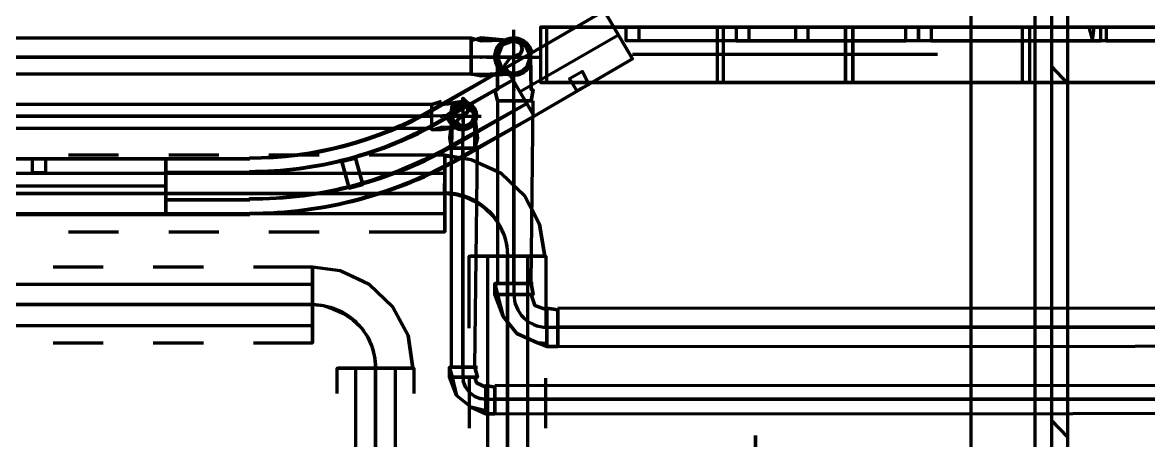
# Model space of a CAD drawing. Extents: x 0 to 1153, y 0 to 816.
# Drawn here: x 475.75 to 488.83, y 564.84 to 569.7 of the extents above; entities that cross this region are included whole.
import ezdxf

# ---------------------------------------------------------------- set-up
doc = ezdxf.new("R2010")
doc.units = 0
doc.header["$MEASUREMENT"] = 0
for name, color, linetype in [('Arch', 7, 'Continuous'), ('Hatch', 7, 'Continuous'), ('PIPE', 7, 'Continuous')]:
    doc.layers.add(name, color=color, linetype=linetype)

msp = doc.modelspace()

# ---------------------------------------------------------------- linework, layer by layer
at = {"layer": 'Arch', "color": 11, "linetype": 'Continuous', "lineweight": 211}
for p, q in [((487.511, 383.91), (487.511, 638.059)), ((487.892, 568.992), (487.701, 569.193)), ((487.892, 564.875), (487.701, 565.076))]:
    msp.add_line(p, q, dxfattribs=at)
for points in [[(683.546, 383.17), (486.77, 383.17), (486.77, 638.799), (492.315, 633.254)], [(683.546, 383.17), (486.77, 383.17), (486.77, 638.799), (683.546, 638.799)], [(683.154, 383.254), (683.059, 383.254), (682.964, 383.254), (487.892, 383.254), (487.892, 638.609), (682.964, 638.609), (682.964, 383.254)], [(113.961, 576.781), (487.701, 576.781), (487.701, 454.501), (113.961, 454.501)]]:
    msp.add_lwpolyline(points, dxfattribs=at)
at = {"layer": 'Hatch', "color": 5, "linetype": 'Continuous', "lineweight": 211}
for p, q in [((481.52, 568.896), (482.663, 569.553)), ((481.764, 569.648), (481.764, 569.002)), ((482.759, 569.648), (484.727, 569.648)), ((482.907, 569.648), (482.907, 569.489)), ((483.817, 569.648), (483.817, 569.002)), ((483.891, 569.002), (483.891, 569.648)), ((484.039, 569.648), (486.008, 569.648)), ((484.875, 569.489), (484.875, 569.648)), ((484.188, 569.489), (484.039, 569.489)), ((486.304, 569.489), (488.273, 569.489)), ((488.336, 569.489), (489.352, 569.489)), ((486.378, 569.33), (482.833, 569.33)), ((477.414, 567.796), (113.961, 567.796))]:
    msp.add_line(p, q, dxfattribs=at)
for points in [[(482.833, 569.277), (481.69, 568.611), (481.362, 569.172), (481.69, 568.611), (481.362, 569.172), (480.518, 568.696, -0.131629), (478.383, 568.124, 0.131629), (480.526, 568.685), (481.362, 569.172), (481.69, 568.611), (480.84, 568.137, -0.131641), (478.383, 567.478, 0.131641), (480.843, 568.124), (481.69, 568.611), (482.833, 569.277), (482.505, 569.838), (482.833, 569.277), (482.505, 569.838), (481.362, 569.172), (482.505, 569.838), (482.833, 569.277), (481.69, 568.611)], [(480.6, 568.547), (481.446, 569.034), (480.597, 568.558, -0.131645), (478.383, 567.965, 0.131645)], [(480.769, 568.272), (481.605, 568.759), (480.756, 568.284, -0.131639), (478.383, 567.648, 0.131639)]]:
    msp.add_lwpolyline(points, format="xyb", close=True, dxfattribs=at)
for points in [[(481.362, 569.172), (481.446, 569.034), (481.362, 569.172), (482.505, 569.838)], [(485.309, 569.648), (485.309, 569.002), (485.394, 569.002), (485.394, 569.648), (485.309, 569.648), (485.394, 569.648), (485.394, 569.002), (485.309, 569.002)], [(487.447, 569.002), (487.363, 569.002), (487.363, 569.648), (487.447, 569.648), (487.447, 569.002), (487.363, 569.002), (487.363, 569.648), (487.447, 569.648)], [(482.251, 569.129), (482.103, 569.045), (482.187, 568.907), (482.325, 568.981), (482.251, 569.129), (482.103, 569.045), (482.187, 568.907), (482.325, 568.981)], [(481.605, 568.759), (481.605, 568.759), (481.69, 568.611)], [(113.961, 568.113), (477.414, 568.113), (477.414, 567.468), (477.414, 568.113), (477.414, 567.468), (113.961, 567.468), (477.414, 567.468), (477.414, 568.113), (113.961, 568.113), (477.414, 568.113)], [(475.858, 567.955), (476.017, 567.955), (476.017, 568.113), (475.858, 568.113), (475.858, 567.955), (476.017, 567.955), (476.017, 568.113), (475.858, 568.113)], [(477.414, 567.955), (478.388, 567.955), (477.414, 567.955), (477.414, 568.113)], [(479.457, 568.082), (479.541, 567.775), (479.7, 567.817), (479.615, 568.124), (479.7, 567.817), (479.541, 567.775), (479.457, 568.082), (479.615, 568.124)], [(477.414, 567.468), (478.388, 567.468), (477.414, 567.468), (477.414, 567.637), (477.414, 567.468), (113.961, 567.468)]]:
    msp.add_lwpolyline(points, close=True, dxfattribs=at)
for points in [[(481.838, 569.002), (481.764, 569.002), (485.309, 569.002), (491.384, 569.002), (487.363, 569.002), (483.817, 569.002), (483.891, 569.002), (487.447, 569.002), (488.283, 569.002), (490.421, 569.002), (486.23, 569.002), (485.394, 569.002), (481.838, 569.002), (481.838, 569.648), (485.394, 569.648), (491.384, 569.648)], [(489.352, 569.648), (488.336, 569.648), (488.177, 569.648), (486.167, 569.648), (484.188, 569.648), (484.039, 569.648), (484.039, 569.489), (486.008, 569.489), (486.008, 569.648), (486.156, 569.648), (485.309, 569.648), (481.764, 569.648), (481.838, 569.648)], [(484.727, 569.489), (484.875, 569.489), (482.907, 569.489), (482.759, 569.489), (482.759, 569.648), (482.907, 569.648), (484.875, 569.648), (484.727, 569.648), (484.727, 569.489), (482.759, 569.489)], [(491.384, 569.648), (487.447, 569.648), (483.891, 569.648), (483.817, 569.648), (487.363, 569.648), (488.199, 569.648), (489.193, 569.648)], [(489.193, 569.648), (489.193, 569.489), (488.135, 569.489), (486.156, 569.489), (484.188, 569.489), (484.188, 569.648)], [(486.304, 569.648), (486.304, 569.489), (486.156, 569.489), (486.156, 569.648), (486.156, 569.489), (486.008, 569.489)], [(488.336, 569.648), (488.336, 569.489), (488.135, 569.489), (488.273, 569.489), (488.273, 569.648), (488.135, 569.648), (488.177, 569.489), (488.199, 569.648), (490.421, 569.648), (486.167, 569.648), (486.304, 569.648), (488.273, 569.648)], [(478.388, 568.113), (477.414, 568.113), (478.388, 568.113)], [(478.388, 567.637), (477.414, 567.637), (478.388, 567.637)]]:
    msp.add_lwpolyline(points, dxfattribs=at)
for p in [(481.362, 569.172), (481.605, 568.759)]:
    msp.add_point(p, dxfattribs=at)
at = {"layer": 'PIPE', "color": 3, "linetype": 'Continuous', "lineweight": 211}
for p, q in [((481.457, 568.971), (481.457, 569.616)), ((481.14, 569.299), (481.785, 569.299)), ((480.504, 568.473), (480.504, 568.748))]:
    msp.add_line(p, q, dxfattribs=at)
at = {"layer": 'PIPE', "color": 152, "linetype": 'Continuous', "lineweight": 211}
for p, q in [((476.864, 568.156), (476.282, 568.156)), ((478.028, 568.156), (477.446, 568.156)), ((479.192, 568.156), (478.61, 568.156)), ((476.282, 567.267), (476.864, 567.267)), ((477.446, 567.267), (478.028, 567.267)), ((478.61, 567.267), (479.192, 567.267)), ((480.938, 565.563), (480.938, 564.981)), ((481.827, 564.981), (481.827, 565.563))]:
    msp.add_line(p, q, dxfattribs=at)
at = {"layer": 'PIPE', "color": 142, "linetype": 'Continuous', "lineweight": 211}
msp.add_line((480.653, 567.478), (480.653, 567.944), dxfattribs=at)
at = {"layer": 'PIPE', "color": 171, "linetype": 'Continuous', "lineweight": 211}
for p, q in [((476.684, 566.854), (476.102, 566.854)), ((477.848, 566.854), (477.266, 566.854)), ((476.102, 565.975), (476.684, 565.975)), ((477.266, 565.975), (477.848, 565.975))]:
    msp.add_line(p, q, dxfattribs=at)
at = {"layer": 'PIPE', "color": 161, "linetype": 'Continuous', "lineweight": 211}
msp.add_line((479.118, 566.177), (479.118, 566.653), dxfattribs=at)
at = {"layer": 'PIPE', "color": 3, "linetype": 'Continuous', "lineweight": 211}
for points in [[(113.961, 569.489), (480.96, 569.521), (481.076, 569.489), (481.452, 569.5, -0.414281), (481.648, 569.304, 0.414281), (481.405, 569.494), (481.349, 569.47), (481.294, 569.42), (481.266, 569.366), (481.256, 569.304, 0.414185), (481.457, 569.098), (481.076, 569.076), (480.96, 569.098), (113.961, 569.098)], [(480.96, 569.098), (480.96, 569.521), (480.96, 569.098), (481.076, 569.098), (481.499, 569.114), (481.555, 569.137), (481.61, 569.188), (481.637, 569.242), (481.648, 569.304, 0.414281), (481.452, 569.5, -0.414281), (481.648, 569.304, 0.414281), (481.457, 569.489), (481.076, 569.521), (480.96, 569.489)], [(481.817, 566.981), (481.753, 567.351), (481.584, 567.679), (481.309, 567.944), (480.96, 568.103), (480.653, 568.145), (480.647, 567.722, -0.414203), (481.383, 566.986)], [(480.282, 565.679), (480.229, 566.06), (480.049, 566.388), (479.774, 566.653), (479.436, 566.812), (479.118, 566.854), (479.113, 566.42, -0.414215), (479.848, 565.684)], [(481.457, 566.663), (481.456, 566.542, 0.4142), (481.838, 566.155), (481.965, 566.155), (542.332, 566.155), (481.965, 566.155)]]:
    msp.add_lwpolyline(points, format="xyb", dxfattribs=at)
for points in [[(481.647, 569.304), (481.637, 569.242), (481.61, 569.188), (481.567, 569.146), (481.514, 569.118), (481.452, 569.108), (481.39, 569.118), (481.336, 569.146), (481.285, 569.201), (481.262, 569.257), (481.257, 569.32), (481.271, 569.38), (481.303, 569.431), (481.362, 569.478), (481.42, 569.497), (481.362, 569.478), (481.303, 569.431), (481.271, 569.38), (481.257, 569.32), (481.262, 569.257), (481.285, 569.201), (481.336, 569.146), (481.39, 569.118), (481.452, 569.087), (481.4, 569.093), (481.352, 569.111), (481.311, 569.139), (481.267, 569.19), (481.246, 569.235), (481.235, 569.286), (481.238, 569.339), (481.252, 569.388), (481.277, 569.432), (481.324, 569.479), (481.367, 569.504), (481.417, 569.518), (481.47, 569.52), (481.52, 569.51), (481.566, 569.488), (481.616, 569.445), (481.652, 569.388), (481.647, 569.304), (481.637, 569.242), (481.605, 569.151), (481.551, 569.111), (481.487, 569.09), (481.551, 569.111), (481.605, 569.151), (481.637, 569.242), (481.647, 569.304), (481.652, 569.388), (481.616, 569.445), (481.566, 569.488), (481.504, 569.515), (481.452, 569.521), (481.504, 569.515), (481.551, 569.497), (481.593, 569.469), (481.636, 569.418), (481.658, 569.373), (481.647, 569.304), (481.637, 569.242), (481.627, 569.176), (481.566, 569.12), (481.504, 569.093), (481.452, 569.087), (481.4, 569.093), (481.337, 569.12), (481.287, 569.163), (481.252, 569.22), (481.235, 569.286), (481.238, 569.339), (481.259, 569.404), (481.298, 569.457), (481.352, 569.497), (481.417, 569.518), (481.352, 569.497), (481.298, 569.457), (481.259, 569.404), (481.238, 569.339), (481.235, 569.286), (481.252, 569.22), (481.287, 569.163), (481.337, 569.12), (481.4, 569.093), (481.452, 569.087), (481.504, 569.093), (481.566, 569.12), (481.627, 569.176), (481.637, 569.242), (481.647, 569.304), (481.595, 569.426), (481.457, 569.489), (481.319, 569.436), (481.267, 569.299), (481.319, 569.161), (481.457, 569.098), (481.595, 569.15), (481.647, 569.304), (481.637, 569.242), (481.61, 569.188), (481.567, 569.146), (481.514, 569.118), (481.452, 569.108), (481.39, 569.118), (481.336, 569.146), (481.285, 569.201), (481.262, 569.257), (481.257, 569.32), (481.271, 569.38), (481.303, 569.431), (481.362, 569.478), (481.42, 569.497), (481.362, 569.478), (481.303, 569.431), (481.271, 569.38), (481.257, 569.32), (481.262, 569.257), (481.285, 569.201), (481.336, 569.146), (481.39, 569.118), (481.452, 569.087), (481.4, 569.093), (481.352, 569.111), (481.311, 569.139), (481.267, 569.19), (481.246, 569.235), (481.235, 569.286), (481.238, 569.339), (481.252, 569.388), (481.277, 569.432), (481.324, 569.479), (481.367, 569.504), (481.417, 569.518), (481.47, 569.52), (481.52, 569.51), (481.566, 569.488), (481.616, 569.445), (481.652, 569.388), (481.647, 569.304), (481.637, 569.242), (481.605, 569.151), (481.551, 569.111), (481.487, 569.09), (481.551, 569.111), (481.605, 569.151), (481.637, 569.242), (481.647, 569.304), (481.652, 569.388), (481.616, 569.445), (481.566, 569.488), (481.504, 569.515), (481.452, 569.521), (481.504, 569.515), (481.551, 569.497), (481.593, 569.469), (481.636, 569.418), (481.658, 569.373), (481.647, 569.304), (481.637, 569.242), (481.627, 569.176), (481.566, 569.12), (481.504, 569.093), (481.452, 569.087), (481.4, 569.093), (481.337, 569.12), (481.287, 569.163), (481.252, 569.22), (481.235, 569.286), (481.238, 569.339), (481.259, 569.404), (481.298, 569.457), (481.352, 569.497), (481.417, 569.518), (481.352, 569.497), (481.298, 569.457), (481.259, 569.404), (481.238, 569.339), (481.235, 569.286), (481.252, 569.22), (481.287, 569.163), (481.337, 569.12), (481.4, 569.093), (481.452, 569.087), (481.504, 569.093), (481.566, 569.12), (481.627, 569.176), (481.637, 569.242), (481.647, 569.304), (481.658, 568.918), (481.647, 569.304), (481.595, 569.426), (481.457, 569.489), (481.319, 569.436), (481.267, 569.299), (481.267, 568.918), (481.267, 569.299), (481.319, 569.161), (481.457, 569.098), (481.595, 569.15), (481.647, 569.304), (481.637, 569.242), (481.61, 569.188), (481.567, 569.146), (481.514, 569.118), (481.452, 569.108), (481.39, 569.118), (481.336, 569.146), (481.294, 569.188), (481.266, 569.242), (481.256, 569.304), (481.266, 569.366), (481.294, 569.42), (481.349, 569.47), (481.405, 569.494), (481.349, 569.47), (481.294, 569.42), (481.266, 569.366), (481.235, 569.304), (481.241, 569.356), (481.259, 569.404), (481.287, 569.445), (481.337, 569.488), (481.383, 569.51), (481.434, 569.52), (481.487, 569.518), (481.536, 569.504), (481.58, 569.479), (481.627, 569.432), (481.652, 569.388), (481.647, 569.304), (481.637, 569.242), (481.636, 569.19), (481.593, 569.139), (481.536, 569.104), (481.47, 569.088), (481.417, 569.09), (481.352, 569.111), (481.298, 569.151), (481.259, 569.204), (481.238, 569.269), (481.259, 569.204), (481.298, 569.151), (481.352, 569.111), (481.417, 569.09), (481.47, 569.088), (481.536, 569.104), (481.593, 569.139), (481.636, 569.19), (481.647, 569.304), (481.637, 569.242), (481.616, 569.163), (481.566, 569.12), (481.52, 569.098), (481.47, 569.088), (481.417, 569.09), (481.367, 569.104), (481.324, 569.129), (481.277, 569.176), (481.252, 569.22), (481.238, 569.269), (481.235, 569.322), (481.246, 569.373), (481.267, 569.418), (481.311, 569.469), (481.367, 569.504), (481.434, 569.52), (481.487, 569.518), (481.551, 569.497), (481.605, 569.457), (481.644, 569.404), (481.647, 569.304), (481.644, 569.404), (481.605, 569.457), (481.551, 569.497), (481.487, 569.518), (481.434, 569.52), (481.367, 569.504), (481.311, 569.469), (481.267, 569.418), (481.241, 569.356), (481.235, 569.304), (481.241, 569.356), (481.259, 569.404), (481.287, 569.445), (481.337, 569.488), (481.383, 569.51), (481.434, 569.52), (481.487, 569.518), (481.536, 569.504), (481.58, 569.479), (481.627, 569.432), (481.652, 569.388), (481.647, 569.304), (481.637, 569.242), (481.636, 569.19), (481.593, 569.139), (481.536, 569.104), (481.47, 569.088), (481.417, 569.09), (481.352, 569.111), (481.298, 569.151), (481.259, 569.204), (481.238, 569.269), (481.259, 569.204), (481.298, 569.151), (481.352, 569.111), (481.417, 569.09), (481.47, 569.088), (481.536, 569.104), (481.593, 569.139), (481.636, 569.19), (481.647, 569.304), (481.637, 569.242), (481.616, 569.163), (481.566, 569.12), (481.52, 569.098), (481.47, 569.088), (481.417, 569.09), (481.367, 569.104), (481.324, 569.129), (481.277, 569.176), (481.252, 569.22), (481.238, 569.269), (481.235, 569.322), (481.246, 569.373), (481.267, 569.418), (481.311, 569.469), (481.352, 569.497), (481.4, 569.515), (481.452, 569.521), (481.504, 569.515), (481.551, 569.497), (481.593, 569.469), (481.636, 569.418), (481.658, 569.373), (481.647, 569.304), (481.637, 569.242), (481.61, 569.188), (481.555, 569.137), (481.499, 569.114), (481.436, 569.109), (481.375, 569.124), (481.324, 569.155), (481.278, 569.214), (481.258, 569.272), (481.258, 569.336), (481.278, 569.394), (481.313, 569.442), (481.362, 569.478), (481.42, 569.497), (481.349, 569.47), (481.294, 569.42), (481.266, 569.366), (481.256, 569.304), (481.266, 569.366), (481.294, 569.42), (481.349, 569.47), (481.405, 569.494), (481.46, 569.499), (481.511, 569.48), (481.544, 569.438), (481.551, 569.383), (481.528, 569.334), (481.413, 569.291), (481.533, 569.34), (481.552, 569.391), (481.541, 569.445), (481.491, 569.492), (481.436, 569.499), (481.375, 569.484), (481.324, 569.453), (481.278, 569.394), (481.258, 569.336), (481.258, 569.272), (481.278, 569.214), (481.324, 569.155), (481.375, 569.124), (481.436, 569.109), (481.499, 569.114), (481.555, 569.137), (481.61, 569.188), (481.637, 569.242), (481.647, 569.304), (481.637, 569.242), (481.61, 569.188), (481.555, 569.137), (481.499, 569.114), (481.399, 569.113), (481.362, 569.152), (481.352, 569.206), (481.413, 569.291), (481.413, 569.291), (481.443, 569.298)], [(481.457, 568.791), (481.457, 566.663), (481.457, 568.791), (481.457, 569.299), (480.96, 569.299), (113.961, 569.299), (480.96, 569.299)], [(481.267, 568.791), (481.658, 568.791), (481.679, 568.918), (481.658, 568.791), (481.267, 568.791), (481.235, 568.918), (481.267, 568.791), (481.267, 566.663), (481.658, 566.663), (481.679, 566.536), (481.658, 566.663), (481.679, 568.791)], [(481.457, 568.918), (481.457, 568.918), (481.457, 568.918)], [(113.961, 568.473), (480.504, 568.473), (480.504, 568.748), (480.61, 568.78), (480.504, 568.748), (113.961, 568.748)], [(480.864, 568.24), (480.87, 568.622), (480.79, 568.553), (480.818, 568.497), (480.872, 568.453), (480.864, 568.822), (480.911, 568.772), (480.92, 568.722), (480.924, 568.668), (480.87, 568.622), (480.504, 568.611)], [(480.727, 568.616), (480.737, 568.668), (480.808, 568.738), (480.859, 568.748), (480.911, 568.738), (480.953, 568.71), (480.981, 568.668), (480.991, 568.616), (480.981, 568.565), (480.953, 568.522), (480.911, 568.494), (480.859, 568.484), (480.808, 568.494), (480.765, 568.522), (480.727, 568.616), (480.773, 568.516), (480.827, 568.488), (480.88, 568.485), (480.937, 568.509), (480.981, 568.565), (481.023, 568.616), (481.015, 568.564), (480.991, 568.519), (480.956, 568.484), (480.911, 568.46), (480.859, 568.452), (480.807, 568.46), (480.762, 568.484), (480.727, 568.519), (480.663, 568.611), (480.727, 568.616), (480.734, 568.723), (480.773, 568.756), (480.82, 568.775), (480.872, 568.78), (480.923, 568.767), (480.966, 568.741), (481.005, 568.691), (481.023, 568.629), (481.005, 568.691), (480.956, 568.748), (480.898, 568.775), (480.846, 568.78), (480.795, 568.767), (480.734, 568.723), (480.727, 568.616), (480.737, 568.668), (480.762, 568.748), (480.807, 568.772), (480.859, 568.78), (480.911, 568.772), (480.956, 568.748), (480.991, 568.713), (481.015, 568.668), (481.023, 568.616), (481.015, 568.564), (480.991, 568.519), (480.956, 568.484), (480.911, 568.46), (480.859, 568.452), (480.807, 568.46), (480.762, 568.484), (480.727, 568.519), (480.663, 568.611), (480.727, 568.616), (480.737, 568.668), (480.864, 568.748), (480.949, 568.727), (481.002, 568.611), (480.981, 568.537), (480.864, 568.484), (480.79, 568.505), (480.727, 568.616), (480.737, 568.668), (480.808, 568.738), (480.859, 568.748), (480.911, 568.738), (480.953, 568.71), (480.981, 568.668), (480.991, 568.616), (480.981, 568.565), (480.953, 568.522), (480.911, 568.494), (480.859, 568.484), (480.808, 568.494), (480.765, 568.522), (480.727, 568.616), (480.773, 568.516), (480.827, 568.488), (480.88, 568.485), (480.937, 568.509), (480.981, 568.565), (481.023, 568.616), (481.015, 568.564), (480.991, 568.519), (480.956, 568.484), (480.911, 568.46), (480.859, 568.452), (480.807, 568.46), (480.762, 568.484), (480.727, 568.519), (480.663, 568.611), (480.727, 568.616), (480.734, 568.723), (480.773, 568.756), (480.82, 568.775), (480.872, 568.78), (480.923, 568.767), (480.966, 568.741), (481.005, 568.691), (481.023, 568.629), (481.005, 568.691), (480.956, 568.748), (480.898, 568.775), (480.846, 568.78), (480.795, 568.767), (480.734, 568.723), (480.727, 568.616), (480.737, 568.668), (480.762, 568.748), (480.807, 568.772), (480.859, 568.78), (480.61, 568.748), (480.911, 568.772), (480.956, 568.748), (480.991, 568.713), (481.015, 568.668), (481.023, 568.616), (481.015, 568.564), (480.991, 568.519), (480.956, 568.484), (480.911, 568.46), (480.859, 568.452), (480.807, 568.46), (480.752, 568.491), (480.72, 568.53), (480.727, 568.616), (480.708, 568.552), (480.752, 568.491), (480.807, 568.46), (480.864, 568.484), (480.79, 568.505), (480.727, 568.616), (480.737, 568.668), (480.864, 568.748), (480.949, 568.727), (481.002, 568.611), (480.981, 568.537), (480.864, 568.484), (480.61, 568.452), (480.504, 568.452), (480.61, 568.484), (480.859, 568.484), (480.808, 568.494), (480.765, 568.522), (480.727, 568.616), (480.737, 568.668), (480.808, 568.738), (480.859, 568.748), (480.911, 568.738), (480.953, 568.71), (480.981, 568.668), (480.991, 568.616), (480.981, 568.565), (480.953, 568.522), (480.901, 568.49), (480.959, 568.53), (480.987, 568.584), (480.99, 568.637), (480.966, 568.694), (480.911, 568.738), (480.859, 568.78), (480.911, 568.772), (480.956, 568.748), (480.991, 568.713), (481.015, 568.668), (481.023, 568.616), (481.015, 568.564), (480.991, 568.519), (480.956, 568.484), (480.911, 568.46), (480.859, 568.452), (480.807, 568.46), (480.752, 568.491), (480.72, 568.53), (480.727, 568.616), (480.737, 568.668), (480.734, 568.723), (480.784, 568.762), (480.846, 568.78), (480.784, 568.762), (480.737, 568.668), (480.727, 568.616), (480.708, 568.552), (480.752, 568.491), (480.807, 568.46), (480.859, 568.452), (480.807, 568.46), (480.762, 568.484), (480.727, 568.519), (480.663, 568.611), (480.727, 568.616), (480.737, 568.668), (480.762, 568.748), (480.807, 568.772), (480.859, 568.78), (480.911, 568.772), (480.966, 568.741), (480.998, 568.702), (481.018, 568.655), (481.023, 568.603), (481.01, 568.552), (480.984, 568.509), (480.934, 568.47), (480.872, 568.453), (480.934, 568.47), (480.991, 568.519), (481.018, 568.577), (481.023, 568.629), (481.01, 568.68), (480.966, 568.741), (480.911, 568.772), (480.859, 568.78), (480.911, 568.772), (480.956, 568.748), (480.991, 568.713), (481.015, 568.668), (481.023, 568.616), (481.015, 568.564), (480.991, 568.519), (480.956, 568.484), (480.911, 568.46), (480.859, 568.452), (480.807, 568.46), (480.752, 568.491), (480.72, 568.53), (480.727, 568.616), (480.737, 568.668), (480.734, 568.723), (480.784, 568.762), (480.846, 568.78), (480.784, 568.762), (480.737, 568.668), (480.727, 568.616), (480.708, 568.552), (480.752, 568.491), (480.807, 568.46), (480.859, 568.452), (480.807, 568.46), (480.762, 568.484), (480.727, 568.519), (480.663, 568.611), (480.727, 568.616), (480.737, 568.668), (480.762, 568.748), (480.807, 568.772), (480.859, 568.78), (480.911, 568.772), (480.956, 568.748), (480.991, 568.713), (481.015, 568.668), (481.023, 568.616), (481.015, 568.564), (480.991, 568.519), (480.956, 568.484), (480.911, 568.46), (480.859, 568.484), (480.808, 568.494), (480.765, 568.522), (480.727, 568.616), (480.737, 568.668), (480.808, 568.738), (480.859, 568.748), (480.911, 568.738), (480.953, 568.71), (480.985, 568.658), (480.991, 568.605), (480.971, 568.546), (480.937, 568.509), (480.891, 568.488), (480.971, 568.546), (480.991, 568.605), (480.985, 568.658), (480.945, 568.716), (480.891, 568.744), (480.838, 568.747), (480.781, 568.723), (480.737, 568.668), (480.727, 568.616), (480.737, 568.668), (480.817, 568.742), (480.87, 568.748), (480.92, 568.734), (480.966, 568.694), (480.911, 568.738), (480.859, 568.759), (480.924, 568.712), (480.911, 568.645), (480.865, 568.622), (480.926, 568.674), (480.977, 568.677), (480.991, 568.627), (480.985, 568.574), (480.959, 568.53), (480.92, 568.498), (480.87, 568.484), (480.808, 568.494), (480.765, 568.522), (480.727, 568.616), (480.752, 568.538), (480.808, 568.494), (480.859, 568.484), (480.792, 568.536), (480.827, 568.614), (480.881, 568.625), (480.922, 568.663), (480.922, 568.717), (480.87, 568.758), (480.817, 568.742), (480.737, 568.668), (480.663, 568.611), (481.076, 568.611)], [(113.961, 568.611), (480.504, 568.611), (113.961, 568.611)], [(480.61, 568.611), (480.61, 568.611), (480.61, 568.611)], [(480.727, 568.24), (481.002, 568.24), (481.002, 568.357), (481.002, 568.611), (481.034, 568.357), (481.002, 568.24), (480.727, 568.24), (480.737, 568.357), (480.737, 568.611), (480.706, 568.357), (480.727, 568.24), (480.727, 565.69), (481.002, 565.69), (481.034, 565.573), (481.002, 565.69), (481.034, 568.24)], [(480.864, 565.69), (480.864, 568.24), (480.864, 565.69), (480.864, 565.579), (480.872, 565.516), (480.893, 565.459), (480.94, 565.395), (481.004, 565.348), (481.061, 565.327), (481.129, 565.319), (481.235, 565.319), (541.655, 565.319), (481.235, 565.319)], [(480.653, 567.711), (480.653, 567.267), (480.653, 567.711), (480.653, 568.145)], [(479.118, 566.42), (479.118, 565.975), (479.118, 566.42), (479.118, 566.854)], [(481.267, 566.663), (481.658, 566.663), (481.267, 566.663), (481.658, 566.663), (481.235, 566.663), (481.679, 566.663)], [(481.965, 565.933), (481.965, 566.357), (481.965, 565.933), (481.965, 566.357), (481.965, 565.933), (481.965, 566.357), (481.838, 566.378), (481.965, 566.357), (481.965, 565.933), (481.838, 565.933), (481.965, 565.933), (542.332, 565.965), (542.332, 566.357), (543.2, 566.388), (542.332, 566.357), (481.965, 566.378)], [(480.727, 565.69), (481.002, 565.69), (480.727, 565.69), (481.002, 565.69), (480.706, 565.69), (481.034, 565.69)], [(481.124, 565.319), (481.061, 565.327), (481.004, 565.348), (480.94, 565.395), (480.893, 565.459), (480.872, 565.516), (480.868, 565.537)], [(481.235, 565.15), (481.235, 565.457), (481.235, 565.15), (481.235, 565.457), (481.235, 565.15), (481.235, 565.457), (481.129, 565.478), (481.235, 565.457), (481.235, 565.15), (481.129, 565.15), (481.235, 565.15), (541.655, 565.182), (541.655, 565.457), (542.354, 565.478), (541.655, 565.457), (481.235, 565.478)]]:
    msp.add_lwpolyline(points, dxfattribs=at)
at = {"layer": 'PIPE', "color": 152, "linetype": 'Continuous', "lineweight": 211}
for points in [[(479.774, 567.267), (480.653, 567.267), (480.653, 568.156), (479.774, 568.156)], [(481.245, 567.976), (480.96, 568.103), (480.653, 568.156), (480.653, 567.267), (480.653, 567.711), (480.653, 568.145), (480.653, 567.711), (480.653, 567.267)], [(481.647, 567.563), (481.753, 567.351), (481.817, 566.981), (480.949, 566.981), (481.817, 566.981), (480.949, 566.981)], [(480.938, 566.145), (480.938, 566.981), (481.827, 566.981), (481.827, 566.145)]]:
    msp.add_lwpolyline(points, dxfattribs=at)
at = {"layer": 'PIPE', "color": 142, "linetype": 'Continuous', "lineweight": 211}
for points in [[(113.961, 567.478), (480.653, 567.478), (480.653, 567.944), (113.961, 567.944)], [(480.653, 567.711), (480.78, 567.701), (480.896, 567.669), (481.013, 567.616), (481.118, 567.542), (481.214, 567.447), (481.288, 567.341), (481.341, 567.224), (481.372, 567.108), (481.383, 566.981)], [(481.15, 566.981), (481.616, 566.981), (481.15, 566.981), (481.15, 563.573), (481.616, 563.573), (481.616, 566.981)]]:
    msp.add_lwpolyline(points, dxfattribs=at)
at = {"layer": 'PIPE', "color": 162, "linetype": 'Continuous', "lineweight": 211}
for points in [[(113.961, 567.711), (480.653, 567.711), (113.961, 567.711)], [(481.383, 566.981), (481.383, 563.573), (481.383, 566.981)]]:
    msp.add_lwpolyline(points, dxfattribs=at)
at = {"layer": 'PIPE', "color": 171, "linetype": 'Continuous', "lineweight": 211}
for points in [[(478.43, 565.975), (479.118, 565.975), (479.118, 566.854), (478.43, 566.854)], [(479.711, 566.685), (479.436, 566.812), (479.118, 566.854), (479.118, 565.975), (479.118, 566.42), (479.118, 566.854), (479.118, 566.42), (479.118, 565.975)], [(480.113, 566.272), (480.229, 566.06), (480.282, 565.679), (479.414, 565.679), (480.282, 565.679), (479.414, 565.679)], [(479.404, 565.383), (479.404, 565.679), (480.293, 565.679), (480.293, 565.383)]]:
    msp.add_lwpolyline(points, dxfattribs=at)
at = {"layer": 'PIPE', "color": 161, "linetype": 'Continuous', "lineweight": 211}
for points in [[(113.961, 566.177), (479.118, 566.177), (479.118, 566.653), (113.961, 566.653)], [(479.118, 566.42), (479.245, 566.409), (479.362, 566.367), (479.478, 566.314), (479.584, 566.24), (479.679, 566.155), (479.753, 566.05), (479.806, 565.933), (479.838, 565.806), (479.848, 565.679)], [(479.615, 565.679), (480.081, 565.679), (479.615, 565.679), (479.615, 562.187), (480.081, 562.187), (480.081, 565.679)]]:
    msp.add_lwpolyline(points, dxfattribs=at)
at = {"layer": 'PIPE', "color": 3, "linetype": 'Continuous', "lineweight": 211}
for points in [[(481.267, 566.536), (481.658, 566.536), (481.235, 566.536), (481.679, 566.536), (481.267, 566.536), (481.33, 566.282), (481.489, 566.081), (481.732, 565.975), (481.838, 565.933), (481.838, 566.378), (481.838, 565.965), (481.838, 566.357), (481.7, 566.409), (481.658, 566.536), (481.267, 566.536), (481.679, 566.536), (481.235, 566.536), (481.658, 566.536), (481.7, 566.409), (481.838, 566.357), (481.838, 565.965), (481.732, 565.975), (481.489, 566.081), (481.33, 566.282), (481.235, 566.536), (481.235, 566.663)], [(481.838, 565.965), (481.838, 566.357), (481.838, 565.933), (481.838, 566.378)], [(480.737, 565.573), (481.002, 565.573), (480.706, 565.573), (481.034, 565.573), (480.737, 565.573), (480.79, 565.362), (480.96, 565.224), (481.129, 565.15), (481.129, 565.478), (481.129, 565.182), (481.129, 565.457), (481.023, 565.51), (481.002, 565.573), (480.737, 565.573), (481.034, 565.573), (480.706, 565.573), (481.002, 565.573), (481.023, 565.51), (481.129, 565.457), (481.129, 565.182), (480.96, 565.224), (480.79, 565.362), (480.706, 565.573), (480.706, 565.69)], [(481.129, 565.182), (481.129, 565.457), (481.129, 565.15), (481.129, 565.478)]]:
    msp.add_lwpolyline(points, close=True, dxfattribs=at)
at = {"layer": 'PIPE', "color": 181, "linetype": 'Continuous', "lineweight": 211}
for points in [[(113.961, 566.42), (479.118, 566.42), (113.961, 566.42)], [(479.848, 565.679), (479.848, 562.187), (479.848, 565.679)]]:
    msp.add_lwpolyline(points, dxfattribs=at)
at = {"layer": 'PIPE', "color": 110, "linetype": 'Continuous', "lineweight": 211}
msp.add_lwpolyline([(484.262, 564.896), (484.262, 562.959), (484.262, 564.896)], dxfattribs=at)
at = {"layer": 'PIPE', "color": 3, "linetype": 'Continuous', "lineweight": 211}
for p in [(480.96, 569.299), (480.96, 569.299), (481.076, 569.299), (481.076, 569.299), (481.457, 568.918), (481.457, 568.791), (481.457, 568.791), (480.504, 568.611), (480.504, 568.611), (480.61, 568.611), (480.864, 568.357), (480.864, 568.357), (480.864, 568.24), (480.864, 568.24)]:
    msp.add_point(p, dxfattribs=at)

doc.saveas('drawing.dxf')
